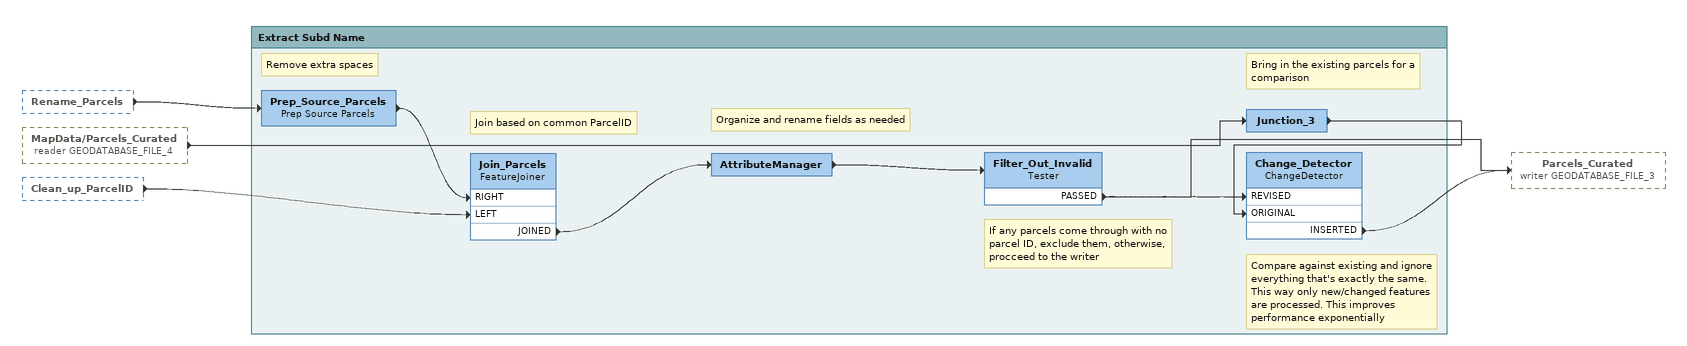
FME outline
Rename_Parcels [outside]
    -> Prep_Source_Parcels
MapData/Parcels_Curated (reader GEODATABASE_FILE_4) [outside]
    -> Junction_3
Clean_up_ParcelID [outside]
    -> Join_Parcels [LEFT]

Bookmark: Extract Subd Name
Note: Remove extra spaces
Prep_Source_Parcels: Prep Source Parcels
    -> Join_Parcels [RIGHT]
Note: Join based on common ParcelID
Join_Parcels: FeatureJoiner
    JOINED -> AttributeManager
Note: Organize and rename fields as needed
AttributeManager
    -> Filter_Out_Invalid
Note: If any parcels come through with no parcel ID, exclude them, otherwise, procceed to the writer
Filter_Out_Invalid: Tester
    PASSED -> Change_Detector [REVISED]
    PASSED -> Parcels_Curated (writer GEODATABASE_FILE_3)
Note: Bring in the existing parcels for a comparison
Junction_3
    -> Change_Detector [ORIGINAL]
Note: Compare against existing and ignore everything that's exactly the same. This way only new/changed features are processed. This improves performance exponentially
Change_Detector: ChangeDetector
    INSERTED -> Parcels_Curated (writer GEODATABASE_FILE_3)
